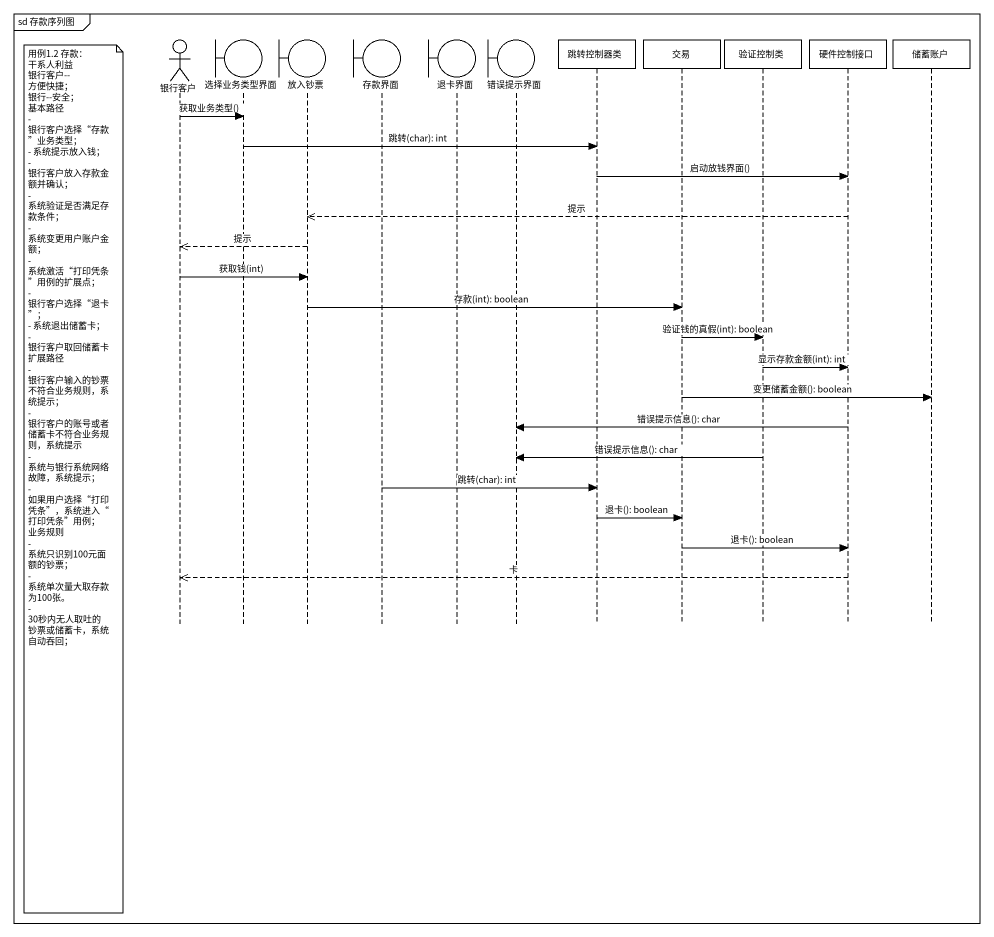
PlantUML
@startuml
mainframe sd 存款序列图
hide footbox
actor 银行客户
boundary 选择业务类型界面
boundary 放入钞票
boundary 存款界面
boundary 退卡界面
boundary 错误提示界面
participant 跳转控制器类
participant 交易
participant 验证控制类
participant 硬件控制接口
participant 储蓄账户

银行客户 -> 选择业务类型界面 : 获取业务类型()
选择业务类型界面 -> 跳转控制器类 : 跳转(char): int
跳转控制器类 -> 硬件控制接口 : 启动放钱界面()
硬件控制接口 -->> 放入钞票 : 提示
放入钞票 -->> 银行客户 : 提示
银行客户 -> 放入钞票 : 获取钱(int)
放入钞票 -> 交易 : 存款(int): boolean
交易 -> 验证控制类 : 验证钱的真假(int): boolean
验证控制类 -> 硬件控制接口 : 显示存款金额(int): int
交易 -> 储蓄账户 : 变更储蓄金额(): boolean
硬件控制接口 -> 错误提示界面 : 错误提示信息(): char
验证控制类 -> 错误提示界面 : 错误提示信息(): char
note left of 银行客户
  用例1.2 存款：
  干系人利益
  银行客户--方便快捷；
  银行--安全；
  基本路径
  - 银行客户选择“存款”业务类型；
  - 系统提示放入钱；
  - 银行客户放入存款金额并确认；
  - 系统验证是否满足存款条件；
  - 系统变更用户账户金额；
  - 系统激活“打印凭条”用例的扩展点；
  - 银行客户选择“退卡”；
  - 系统退出储蓄卡；
  - 银行客户取回储蓄卡
  扩展路径
  - 银行客户输入的钞票不符合业务规则，系统提示；
  - 银行客户的账号或者储蓄卡不符合业务规则，系统提示
  - 系统与银行系统网络故障，系统提示；
  - 如果用户选择“打印凭条”，系统进入“打印凭条”用例；
  业务规则
  - 系统只识别100元面额的钞票；
  - 系统单次量大取存款为100张。
  - 30秒内无人取吐的钞票或储蓄卡，系统自动吞回；
end note
存款界面 -> 跳转控制器类 : 跳转(char): int
跳转控制器类 -> 交易 : 退卡(): boolean
交易 -> 硬件控制接口 : 退卡(): boolean
硬件控制接口 -->> 银行客户 : 卡
@enduml
